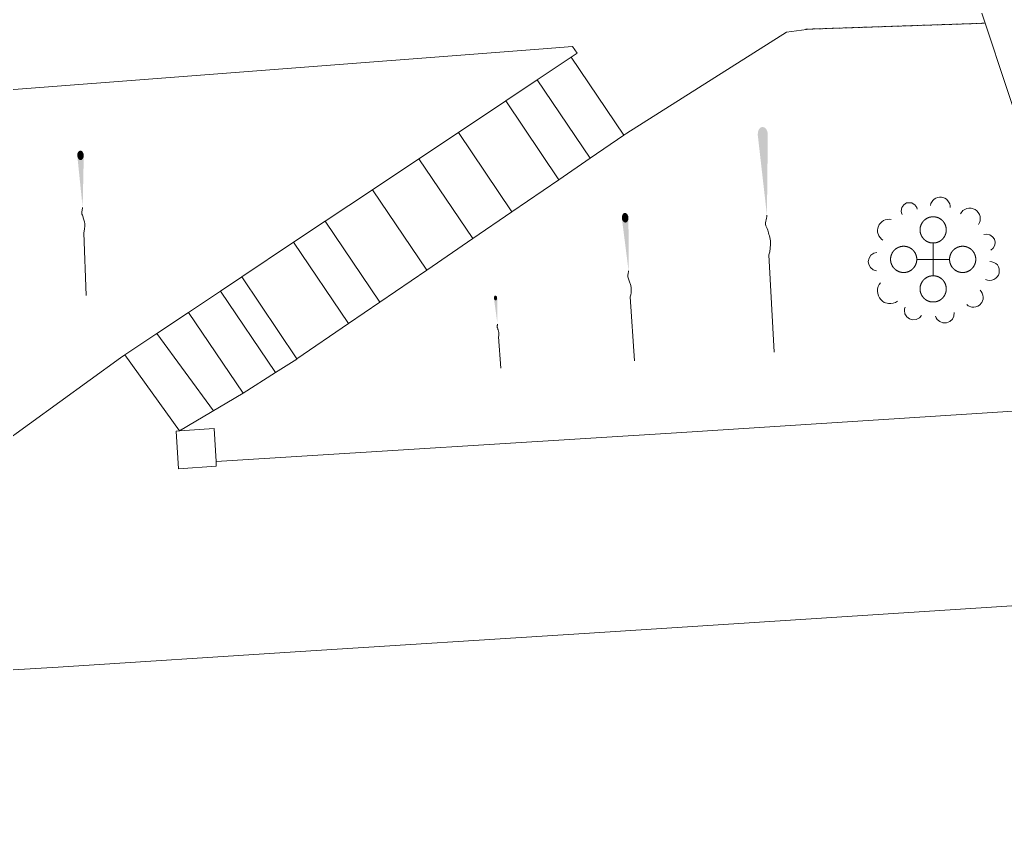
# Model space of a CAD drawing. Header units: millimetres. Extents: x 833924389 to 835767163, y 817400000 to 818811854.
# Drawn here: x 835488266 to 835510820, y 817675604 to 817694172 of the extents above; entities that cross this region are included whole.
import ezdxf

# ---------------------------------------------------------------- set-up
doc = ezdxf.new("R2010")
doc.units = ezdxf.units.MM
doc.header["$LTSCALE"] = 10
doc.header["$MEASUREMENT"] = 0
doc.linetypes.add('11SW4B$1$DGN Style 5', pattern=[1.174922, 0.503538, -0.671384])
doc.layers.add('01_Base_Plan', color=5, linetype='Continuous', lineweight=5)

# ---------------------------------------------------------------- blocks, each defined once
blk = doc.blocks.new('11SW4B$0$OVTMIS')
at = {"layer": '01_Base_Plan', "linetype": 'Continuous', "lineweight": 0}
for p, q in [((-0.016, -0.011), (-0.016, 0.364)), ((-0.391, -0.011), (-0.016, -0.011)), ((-0.016, -0.011), (0.359, -0.011)), ((-0.016, -0.386), (-0.016, -0.011))]:
    blk.add_line(p, q, dxfattribs=at)
at = {"layer": '01_Base_Plan', "linetype": 'Continuous', "lineweight": 0, "flags": 128}
for points in [[(-0.076, 1.219), (-0.069, 1.264), (-0.024, 1.339), (0.006, 1.369), (0.044, 1.391), (0.081, 1.406), (0.126, 1.414), (0.171, 1.414), (0.209, 1.406), (0.254, 1.391), (0.291, 1.369), (0.321, 1.331), (0.366, 1.256), (0.374, 1.211), (0.374, 1.174)], [(-0.729, 1.016), (-0.744, 1.054), (-0.751, 1.091), (-0.736, 1.174), (-0.691, 1.234), (-0.654, 1.256), (-0.624, 1.279), (-0.586, 1.286), (-0.541, 1.286), (-0.504, 1.279), (-0.474, 1.256), (-0.436, 1.234), (-0.391, 1.174), (-0.384, 1.136)], [(0.606, 1.031), (0.666, 1.106), (0.756, 1.151), (0.801, 1.159), (0.854, 1.159), (0.944, 1.129), (0.981, 1.099), (1.011, 1.061), (1.041, 1.016), (1.056, 0.971), (1.056, 0.874), (1.041, 0.829), (1.019, 0.784)], [(-1.171, 0.431), (-1.201, 0.454), (-1.261, 0.529), (-1.291, 0.611), (-1.291, 0.656), (-1.284, 0.701), (-1.254, 0.784), (-1.224, 0.821), (-1.194, 0.851), (-1.156, 0.881), (-1.111, 0.896), (-1.021, 0.911), (-0.976, 0.904)], [(-0.016, 0.964), (-0.021, 0.964), (-0.027, 0.964), (-0.032, 0.963), (-0.037, 0.963), (-0.042, 0.963), (-0.048, 0.962), (-0.053, 0.961), (-0.058, 0.961), (-0.063, 0.96), (-0.068, 0.959), (-0.073, 0.958), (-0.079, 0.957), (-0.084, 0.956), (-0.089, 0.955), (-0.094, 0.954), (-0.099, 0.952), (-0.104, 0.951), (-0.109, 0.949), (-0.114, 0.947), (-0.119, 0.946), (-0.124, 0.944), (-0.129, 0.942), (-0.133, 0.94), (-0.138, 0.938), (-0.143, 0.936), (-0.148, 0.933), (-0.152, 0.931), (-0.157, 0.929), (-0.162, 0.926), (-0.166, 0.924), (-0.171, 0.921), (-0.175, 0.918), (-0.18, 0.915), (-0.184, 0.912), (-0.188, 0.91), (-0.193, 0.906), (-0.197, 0.903), (-0.201, 0.9), (-0.205, 0.897), (-0.209, 0.894), (-0.213, 0.89), (-0.217, 0.887), (-0.221, 0.883), (-0.225, 0.88), (-0.228, 0.876), (-0.232, 0.872), (-0.236, 0.868), (-0.239, 0.865), (-0.243, 0.861), (-0.246, 0.857), (-0.249, 0.853), (-0.253, 0.848), (-0.256, 0.844), (-0.259, 0.84), (-0.262, 0.836), (-0.265, 0.832), (-0.268, 0.827), (-0.271, 0.823), (-0.273, 0.818), (-0.276, 0.814), (-0.279, 0.809), (-0.281, 0.805), (-0.283, 0.8), (-0.286, 0.795), (-0.288, 0.79), (-0.29, 0.786), (-0.292, 0.781), (-0.294, 0.776), (-0.296, 0.771), (-0.298, 0.766), (-0.3, 0.761), (-0.301, 0.756), (-0.303, 0.751), (-0.305, 0.746), (-0.306, 0.741), (-0.307, 0.736), (-0.308, 0.731), (-0.31, 0.726), (-0.311, 0.721), (-0.312, 0.716), (-0.313, 0.711), (-0.313, 0.706), (-0.314, 0.7), (-0.315, 0.695), (-0.315, 0.69), (-0.315, 0.685), (-0.316, 0.679), (-0.316, 0.674), (-0.316, 0.669), (-0.316, 0.664), (-0.316, 0.658), (-0.316, 0.653), (-0.316, 0.648), (-0.315, 0.643), (-0.315, 0.638), (-0.315, 0.632), (-0.314, 0.627), (-0.313, 0.622), (-0.313, 0.617), (-0.312, 0.612), (-0.311, 0.607), (-0.31, 0.601), (-0.308, 0.596), (-0.307, 0.591), (-0.306, 0.586), (-0.305, 0.581), (-0.303, 0.576), (-0.301, 0.571), (-0.3, 0.566), (-0.298, 0.561), (-0.296, 0.556), (-0.294, 0.551), (-0.292, 0.547), (-0.29, 0.542), (-0.288, 0.537), (-0.286, 0.532), (-0.283, 0.528), (-0.281, 0.523), (-0.279, 0.518), (-0.276, 0.514), (-0.273, 0.509), (-0.271, 0.505), (-0.268, 0.5), (-0.265, 0.496), (-0.262, 0.492), (-0.259, 0.487), (-0.256, 0.483), (-0.253, 0.479), (-0.249, 0.475), (-0.246, 0.471), (-0.243, 0.467), (-0.239, 0.463), (-0.236, 0.459), (-0.232, 0.455), (-0.228, 0.452), (-0.225, 0.448), (-0.221, 0.444), (-0.217, 0.441), (-0.213, 0.437), (-0.209, 0.434), (-0.205, 0.431), (-0.201, 0.427), (-0.197, 0.424), (-0.193, 0.421), (-0.188, 0.418), (-0.184, 0.415), (-0.18, 0.412), (-0.175, 0.409), (-0.171, 0.407), (-0.166, 0.404), (-0.162, 0.401), (-0.157, 0.399), (-0.152, 0.396), (-0.148, 0.394), (-0.143, 0.392), (-0.138, 0.39), (-0.133, 0.388), (-0.129, 0.386), (-0.124, 0.384), (-0.119, 0.382), (-0.114, 0.38), (-0.109, 0.378), (-0.104, 0.377), (-0.099, 0.375), (-0.094, 0.374), (-0.089, 0.373), (-0.084, 0.371), (-0.079, 0.37), (-0.073, 0.369), (-0.068, 0.368), (-0.063, 0.367), (-0.058, 0.367), (-0.053, 0.366), (-0.048, 0.365), (-0.042, 0.365), (-0.037, 0.364), (-0.032, 0.364), (-0.027, 0.364), (-0.021, 0.364), (-0.016, 0.364)], [(-0.016, 0.364), (-0.011, 0.364), (-0.006, 0.364), (-0.001, 0.364), (0.005, 0.364), (0.01, 0.365), (0.015, 0.365), (0.02, 0.366), (0.026, 0.367), (0.031, 0.367), (0.036, 0.368), (0.041, 0.369), (0.046, 0.37), (0.051, 0.371), (0.056, 0.373), (0.061, 0.374), (0.067, 0.375), (0.071, 0.377), (0.077, 0.378), (0.081, 0.38), (0.086, 0.382), (0.091, 0.384), (0.096, 0.386), (0.101, 0.388), (0.106, 0.39), (0.111, 0.392), (0.115, 0.394), (0.12, 0.396), (0.125, 0.399), (0.129, 0.401), (0.134, 0.404), (0.138, 0.407), (0.143, 0.409), (0.147, 0.412), (0.152, 0.415), (0.156, 0.418), (0.16, 0.421), (0.164, 0.424), (0.169, 0.427), (0.173, 0.431), (0.177, 0.434), (0.181, 0.437), (0.185, 0.441), (0.188, 0.444), (0.192, 0.448), (0.196, 0.452), (0.2, 0.455), (0.203, 0.459), (0.207, 0.463), (0.21, 0.467), (0.214, 0.471), (0.217, 0.475), (0.22, 0.479), (0.223, 0.483), (0.227, 0.487), (0.23, 0.492), (0.233, 0.496), (0.235, 0.5), (0.238, 0.505), (0.241, 0.509), (0.244, 0.514), (0.246, 0.518), (0.249, 0.523), (0.251, 0.528), (0.253, 0.532), (0.256, 0.537), (0.258, 0.542), (0.26, 0.547), (0.262, 0.551), (0.264, 0.556), (0.266, 0.561), (0.267, 0.566), (0.269, 0.571), (0.271, 0.576), (0.272, 0.581), (0.274, 0.586), (0.275, 0.591), (0.276, 0.596), (0.277, 0.601), (0.278, 0.607), (0.279, 0.612), (0.28, 0.617), (0.281, 0.622), (0.282, 0.627), (0.282, 0.632), (0.283, 0.638), (0.283, 0.643), (0.283, 0.648), (0.284, 0.653), (0.284, 0.658), (0.284, 0.664), (0.284, 0.669), (0.284, 0.674), (0.283, 0.679), (0.283, 0.685), (0.283, 0.69), (0.282, 0.695), (0.282, 0.7), (0.281, 0.706), (0.28, 0.711), (0.279, 0.716), (0.278, 0.721), (0.277, 0.726), (0.276, 0.731), (0.275, 0.736), (0.274, 0.741), (0.272, 0.746), (0.271, 0.751), (0.269, 0.756), (0.267, 0.761), (0.266, 0.766), (0.264, 0.771), (0.262, 0.776), (0.26, 0.781), (0.258, 0.786), (0.256, 0.79), (0.253, 0.795), (0.251, 0.8), (0.249, 0.805), (0.246, 0.809), (0.244, 0.814), (0.241, 0.818), (0.238, 0.823), (0.235, 0.827), (0.233, 0.832), (0.23, 0.836), (0.227, 0.84), (0.223, 0.844), (0.22, 0.848), (0.217, 0.853), (0.214, 0.857), (0.21, 0.861), (0.207, 0.865), (0.203, 0.868), (0.2, 0.872), (0.196, 0.876), (0.192, 0.88), (0.188, 0.883), (0.185, 0.887), (0.181, 0.89), (0.177, 0.894), (0.173, 0.897), (0.169, 0.9), (0.164, 0.903), (0.16, 0.906), (0.156, 0.91), (0.152, 0.912), (0.147, 0.915), (0.143, 0.918), (0.138, 0.921), (0.134, 0.924), (0.129, 0.926), (0.125, 0.929), (0.12, 0.931), (0.115, 0.933), (0.111, 0.936), (0.106, 0.938), (0.101, 0.94), (0.096, 0.942), (0.091, 0.944), (0.086, 0.946), (0.081, 0.947), (0.077, 0.949), (0.071, 0.951), (0.067, 0.952), (0.061, 0.954), (0.056, 0.955), (0.051, 0.956), (0.046, 0.957), (0.041, 0.958), (0.036, 0.959), (0.031, 0.96), (0.026, 0.961), (0.02, 0.961), (0.015, 0.962), (0.01, 0.963), (0.005, 0.963), (-0.001, 0.963), (-0.006, 0.964), (-0.011, 0.964), (-0.016, 0.964)], [(1.146, 0.559), (1.214, 0.566), (1.281, 0.551), (1.341, 0.506), (1.386, 0.454), (1.401, 0.379), (1.394, 0.311), (1.356, 0.244), (1.304, 0.199)], [(-0.391, -0.011), (-0.391, -0.006), (-0.391, -0.001), (-0.392, 0.004), (-0.392, 0.01), (-0.392, 0.015), (-0.393, 0.02), (-0.393, 0.025), (-0.394, 0.031), (-0.395, 0.036), (-0.396, 0.041), (-0.397, 0.046), (-0.398, 0.051), (-0.399, 0.056), (-0.4, 0.061), (-0.401, 0.066), (-0.403, 0.071), (-0.404, 0.076), (-0.406, 0.081), (-0.408, 0.086), (-0.409, 0.091), (-0.411, 0.096), (-0.413, 0.101), (-0.415, 0.106), (-0.417, 0.111), (-0.419, 0.115), (-0.422, 0.12), (-0.424, 0.125), (-0.426, 0.13), (-0.429, 0.134), (-0.431, 0.139), (-0.434, 0.143), (-0.437, 0.148), (-0.44, 0.152), (-0.442, 0.157), (-0.445, 0.161), (-0.448, 0.165), (-0.452, 0.169), (-0.455, 0.173), (-0.458, 0.178), (-0.461, 0.182), (-0.465, 0.186), (-0.468, 0.19), (-0.472, 0.193), (-0.475, 0.197), (-0.479, 0.201), (-0.483, 0.205), (-0.487, 0.208), (-0.49, 0.212), (-0.494, 0.215), (-0.498, 0.219), (-0.502, 0.222), (-0.506, 0.225), (-0.511, 0.228), (-0.515, 0.231), (-0.519, 0.235), (-0.523, 0.237), (-0.528, 0.24), (-0.532, 0.243), (-0.537, 0.246), (-0.541, 0.249), (-0.546, 0.251), (-0.55, 0.254), (-0.555, 0.256), (-0.56, 0.258), (-0.564, 0.261), (-0.569, 0.263), (-0.574, 0.265), (-0.579, 0.267), (-0.584, 0.269), (-0.589, 0.271), (-0.594, 0.272), (-0.598, 0.274), (-0.604, 0.276), (-0.608, 0.277), (-0.614, 0.279), (-0.619, 0.28), (-0.624, 0.281), (-0.629, 0.282), (-0.634, 0.283), (-0.639, 0.284), (-0.644, 0.285), (-0.649, 0.286), (-0.655, 0.286), (-0.66, 0.287), (-0.665, 0.288), (-0.67, 0.288), (-0.676, 0.288), (-0.681, 0.289), (-0.686, 0.289), (-0.691, 0.289), (-0.696, 0.289), (-0.702, 0.289), (-0.707, 0.288), (-0.712, 0.288), (-0.717, 0.288), (-0.723, 0.287), (-0.728, 0.286), (-0.733, 0.286), (-0.738, 0.285), (-0.743, 0.284), (-0.748, 0.283), (-0.754, 0.282), (-0.759, 0.281), (-0.764, 0.28), (-0.769, 0.279), (-0.774, 0.277), (-0.779, 0.276), (-0.784, 0.274), (-0.789, 0.272), (-0.794, 0.271), (-0.799, 0.269), (-0.804, 0.267), (-0.808, 0.265), (-0.813, 0.263), (-0.818, 0.261), (-0.823, 0.258), (-0.827, 0.256), (-0.832, 0.254), (-0.837, 0.251), (-0.841, 0.249), (-0.846, 0.246), (-0.85, 0.243), (-0.855, 0.24), (-0.859, 0.237), (-0.863, 0.235), (-0.868, 0.231), (-0.872, 0.228), (-0.876, 0.225), (-0.88, 0.222), (-0.884, 0.219), (-0.888, 0.215), (-0.892, 0.212), (-0.896, 0.208), (-0.9, 0.205), (-0.903, 0.201), (-0.907, 0.197), (-0.911, 0.193), (-0.914, 0.19), (-0.918, 0.186), (-0.921, 0.182), (-0.924, 0.178), (-0.928, 0.173), (-0.931, 0.169), (-0.934, 0.165), (-0.937, 0.161), (-0.94, 0.157), (-0.943, 0.152), (-0.946, 0.148), (-0.948, 0.143), (-0.951, 0.139), (-0.954, 0.134), (-0.956, 0.13), (-0.958, 0.125), (-0.961, 0.12), (-0.963, 0.115), (-0.965, 0.111), (-0.967, 0.106), (-0.969, 0.101), (-0.971, 0.096), (-0.973, 0.091), (-0.975, 0.086), (-0.976, 0.081), (-0.978, 0.076), (-0.98, 0.071), (-0.981, 0.066), (-0.982, 0.061), (-0.983, 0.056), (-0.985, 0.051), (-0.986, 0.046), (-0.987, 0.041), (-0.988, 0.036), (-0.988, 0.031), (-0.989, 0.025), (-0.99, 0.02), (-0.99, 0.015), (-0.99, 0.01), (-0.991, 0.004), (-0.991, -0.001), (-0.991, -0.006), (-0.991, -0.011), (-0.991, -0.017), (-0.991, -0.022), (-0.991, -0.027), (-0.99, -0.032), (-0.99, -0.037), (-0.99, -0.043), (-0.989, -0.048), (-0.988, -0.053), (-0.988, -0.058), (-0.987, -0.063), (-0.986, -0.068), (-0.985, -0.074), (-0.983, -0.079), (-0.982, -0.084), (-0.981, -0.089), (-0.98, -0.094), (-0.978, -0.099), (-0.976, -0.104), (-0.975, -0.109), (-0.973, -0.114), (-0.971, -0.119), (-0.969, -0.124), (-0.967, -0.128), (-0.965, -0.133), (-0.963, -0.138), (-0.961, -0.143), (-0.958, -0.147), (-0.956, -0.152), (-0.954, -0.157), (-0.951, -0.161), (-0.948, -0.166), (-0.946, -0.17), (-0.943, -0.175), (-0.94, -0.179), (-0.937, -0.183), (-0.934, -0.188), (-0.931, -0.192), (-0.928, -0.196), (-0.924, -0.2), (-0.921, -0.204), (-0.918, -0.208), (-0.914, -0.212), (-0.911, -0.216), (-0.907, -0.22), (-0.903, -0.223), (-0.9, -0.227), (-0.896, -0.231), (-0.892, -0.234), (-0.888, -0.238), (-0.884, -0.241), (-0.88, -0.244), (-0.876, -0.248), (-0.872, -0.251), (-0.868, -0.254), (-0.863, -0.257), (-0.859, -0.26), (-0.855, -0.263), (-0.85, -0.266), (-0.846, -0.268), (-0.841, -0.271), (-0.837, -0.274), (-0.832, -0.276), (-0.827, -0.279), (-0.823, -0.281), (-0.818, -0.283), (-0.813, -0.285), (-0.808, -0.287), (-0.804, -0.289), (-0.799, -0.291), (-0.794, -0.293), (-0.789, -0.295), (-0.784, -0.297), (-0.779, -0.298), (-0.774, -0.3), (-0.769, -0.301), (-0.764, -0.302), (-0.759, -0.304), (-0.754, -0.305), (-0.748, -0.306), (-0.743, -0.307), (-0.738, -0.308), (-0.733, -0.308), (-0.728, -0.309), (-0.723, -0.31), (-0.717, -0.31), (-0.712, -0.311), (-0.707, -0.311), (-0.702, -0.311), (-0.696, -0.311), (-0.691, -0.311), (-0.686, -0.311), (-0.681, -0.311), (-0.676, -0.311), (-0.67, -0.311), (-0.665, -0.31), (-0.66, -0.31), (-0.655, -0.309), (-0.649, -0.308), (-0.644, -0.308), (-0.639, -0.307), (-0.634, -0.306), (-0.629, -0.305), (-0.624, -0.304), (-0.619, -0.302), (-0.614, -0.301), (-0.608, -0.3), (-0.604, -0.298), (-0.598, -0.297), (-0.594, -0.295), (-0.589, -0.293), (-0.584, -0.291), (-0.579, -0.289), (-0.574, -0.287), (-0.569, -0.285), (-0.564, -0.283), (-0.56, -0.281), (-0.555, -0.279), (-0.55, -0.276), (-0.546, -0.274), (-0.541, -0.271), (-0.537, -0.268), (-0.532, -0.266), (-0.528, -0.263), (-0.523, -0.26), (-0.519, -0.257), (-0.515, -0.254), (-0.511, -0.251), (-0.506, -0.248), (-0.502, -0.244), (-0.498, -0.241), (-0.494, -0.238), (-0.49, -0.234), (-0.487, -0.231), (-0.483, -0.227), (-0.479, -0.223), (-0.475, -0.22), (-0.472, -0.216), (-0.468, -0.212), (-0.465, -0.208), (-0.461, -0.204), (-0.458, -0.2), (-0.455, -0.196), (-0.452, -0.192), (-0.448, -0.188), (-0.445, -0.183), (-0.442, -0.179), (-0.44, -0.175), (-0.437, -0.17), (-0.434, -0.166), (-0.431, -0.161), (-0.429, -0.157), (-0.426, -0.152), (-0.424, -0.147), (-0.422, -0.143), (-0.419, -0.138), (-0.417, -0.133), (-0.415, -0.128), (-0.413, -0.124), (-0.411, -0.119), (-0.409, -0.114), (-0.408, -0.109), (-0.406, -0.104), (-0.404, -0.099), (-0.403, -0.094), (-0.401, -0.089), (-0.4, -0.084), (-0.399, -0.079), (-0.398, -0.074), (-0.397, -0.068), (-0.396, -0.063), (-0.395, -0.058), (-0.394, -0.053), (-0.393, -0.048), (-0.393, -0.043), (-0.392, -0.037), (-0.392, -0.032), (-0.392, -0.027), (-0.391, -0.022), (-0.391, -0.017), (-0.391, -0.011)], [(0.959, -0.011), (0.959, -0.006), (0.959, -0.001), (0.958, 0.004), (0.958, 0.01), (0.958, 0.015), (0.957, 0.02), (0.957, 0.025), (0.956, 0.031), (0.955, 0.036), (0.954, 0.041), (0.953, 0.046), (0.952, 0.051), (0.951, 0.056), (0.95, 0.061), (0.949, 0.066), (0.947, 0.071), (0.946, 0.076), (0.944, 0.081), (0.942, 0.086), (0.941, 0.091), (0.939, 0.096), (0.937, 0.101), (0.935, 0.106), (0.933, 0.111), (0.931, 0.115), (0.928, 0.12), (0.926, 0.125), (0.924, 0.13), (0.921, 0.134), (0.919, 0.139), (0.916, 0.143), (0.913, 0.148), (0.91, 0.152), (0.908, 0.157), (0.905, 0.161), (0.902, 0.165), (0.898, 0.169), (0.895, 0.173), (0.892, 0.178), (0.889, 0.182), (0.885, 0.186), (0.882, 0.19), (0.878, 0.193), (0.875, 0.197), (0.871, 0.201), (0.867, 0.205), (0.863, 0.208), (0.86, 0.212), (0.856, 0.215), (0.852, 0.219), (0.848, 0.222), (0.844, 0.225), (0.839, 0.228), (0.835, 0.231), (0.831, 0.235), (0.827, 0.237), (0.822, 0.24), (0.818, 0.243), (0.813, 0.246), (0.809, 0.249), (0.804, 0.251), (0.8, 0.254), (0.795, 0.256), (0.79, 0.258), (0.786, 0.261), (0.781, 0.263), (0.776, 0.265), (0.771, 0.267), (0.766, 0.269), (0.761, 0.271), (0.756, 0.272), (0.752, 0.274), (0.746, 0.276), (0.742, 0.277), (0.736, 0.279), (0.731, 0.28), (0.726, 0.281), (0.721, 0.282), (0.716, 0.283), (0.711, 0.284), (0.706, 0.285), (0.701, 0.286), (0.695, 0.286), (0.69, 0.287), (0.685, 0.288), (0.68, 0.288), (0.674, 0.288), (0.669, 0.289), (0.664, 0.289), (0.659, 0.289), (0.654, 0.289), (0.648, 0.289), (0.643, 0.288), (0.638, 0.288), (0.633, 0.288), (0.627, 0.287), (0.622, 0.286), (0.617, 0.286), (0.612, 0.285), (0.607, 0.284), (0.602, 0.283), (0.596, 0.282), (0.591, 0.281), (0.586, 0.28), (0.581, 0.279), (0.576, 0.277), (0.571, 0.276), (0.566, 0.274), (0.561, 0.272), (0.556, 0.271), (0.551, 0.269), (0.546, 0.267), (0.542, 0.265), (0.537, 0.263), (0.532, 0.261), (0.527, 0.258), (0.523, 0.256), (0.518, 0.254), (0.513, 0.251), (0.509, 0.249), (0.504, 0.246), (0.5, 0.243), (0.495, 0.24), (0.491, 0.237), (0.487, 0.235), (0.482, 0.231), (0.478, 0.228), (0.474, 0.225), (0.47, 0.222), (0.466, 0.219), (0.462, 0.215), (0.458, 0.212), (0.454, 0.208), (0.45, 0.205), (0.447, 0.201), (0.443, 0.197), (0.439, 0.193), (0.436, 0.19), (0.432, 0.186), (0.429, 0.182), (0.426, 0.178), (0.422, 0.173), (0.419, 0.169), (0.416, 0.165), (0.413, 0.161), (0.41, 0.157), (0.407, 0.152), (0.404, 0.148), (0.402, 0.143), (0.399, 0.139), (0.396, 0.134), (0.394, 0.13), (0.392, 0.125), (0.389, 0.12), (0.387, 0.115), (0.385, 0.111), (0.383, 0.106), (0.381, 0.101), (0.379, 0.096), (0.377, 0.091), (0.375, 0.086), (0.374, 0.081), (0.372, 0.076), (0.37, 0.071), (0.369, 0.066), (0.368, 0.061), (0.367, 0.056), (0.365, 0.051), (0.364, 0.046), (0.363, 0.041), (0.362, 0.036), (0.362, 0.031), (0.361, 0.025), (0.36, 0.02), (0.36, 0.015), (0.36, 0.01), (0.359, 0.004), (0.359, -0.001), (0.359, -0.006), (0.359, -0.011)], [(-1.314, -0.274), (-1.389, -0.251), (-1.449, -0.199), (-1.486, -0.131), (-1.501, -0.056), (-1.479, 0.019), (-1.441, 0.086), (-1.374, 0.131), (-1.306, 0.146)], [(0.359, -0.011), (0.359, -0.017), (0.359, -0.022), (0.359, -0.027), (0.36, -0.032), (0.36, -0.037), (0.36, -0.043), (0.361, -0.048), (0.362, -0.053), (0.362, -0.058), (0.363, -0.063), (0.364, -0.068), (0.365, -0.074), (0.367, -0.079), (0.368, -0.084), (0.369, -0.089), (0.37, -0.094), (0.372, -0.099), (0.374, -0.104), (0.375, -0.109), (0.377, -0.114), (0.379, -0.119), (0.381, -0.124), (0.383, -0.128), (0.385, -0.133), (0.387, -0.138), (0.389, -0.143), (0.392, -0.147), (0.394, -0.152), (0.396, -0.157), (0.399, -0.161), (0.402, -0.166), (0.404, -0.17), (0.407, -0.175), (0.41, -0.179), (0.413, -0.183), (0.416, -0.188), (0.419, -0.192), (0.422, -0.196), (0.426, -0.2), (0.429, -0.204), (0.432, -0.208), (0.436, -0.212), (0.439, -0.216), (0.443, -0.22), (0.447, -0.223), (0.45, -0.227), (0.454, -0.231), (0.458, -0.234), (0.462, -0.238), (0.466, -0.241), (0.47, -0.244), (0.474, -0.248), (0.478, -0.251), (0.482, -0.254), (0.487, -0.257), (0.491, -0.26), (0.495, -0.263), (0.5, -0.266), (0.504, -0.268), (0.509, -0.271), (0.513, -0.274), (0.518, -0.276), (0.523, -0.279), (0.527, -0.281), (0.532, -0.283), (0.537, -0.285), (0.542, -0.287), (0.546, -0.289), (0.551, -0.291), (0.556, -0.293), (0.561, -0.295), (0.566, -0.297), (0.571, -0.298), (0.576, -0.3), (0.581, -0.301), (0.586, -0.302), (0.591, -0.304), (0.596, -0.305), (0.602, -0.306), (0.607, -0.307), (0.612, -0.308), (0.617, -0.308), (0.622, -0.309), (0.627, -0.31), (0.633, -0.31), (0.638, -0.311), (0.643, -0.311), (0.648, -0.311), (0.654, -0.311), (0.659, -0.311), (0.664, -0.311), (0.669, -0.311), (0.674, -0.311), (0.68, -0.311), (0.685, -0.31), (0.69, -0.31), (0.695, -0.309), (0.701, -0.308), (0.706, -0.308), (0.711, -0.307), (0.716, -0.306), (0.721, -0.305), (0.726, -0.304), (0.731, -0.302), (0.736, -0.301), (0.742, -0.3), (0.746, -0.298), (0.752, -0.297), (0.756, -0.295), (0.761, -0.293), (0.766, -0.291), (0.771, -0.289), (0.776, -0.287), (0.781, -0.285), (0.786, -0.283), (0.79, -0.281), (0.795, -0.279), (0.8, -0.276), (0.804, -0.274), (0.809, -0.271), (0.813, -0.268), (0.818, -0.266), (0.822, -0.263), (0.827, -0.26), (0.831, -0.257), (0.835, -0.254), (0.839, -0.251), (0.844, -0.248), (0.848, -0.244), (0.852, -0.241), (0.856, -0.238), (0.86, -0.234), (0.863, -0.231), (0.867, -0.227), (0.871, -0.223), (0.875, -0.22), (0.878, -0.216), (0.882, -0.212), (0.885, -0.208), (0.889, -0.204), (0.892, -0.2), (0.895, -0.196), (0.898, -0.192), (0.902, -0.188), (0.905, -0.183), (0.908, -0.179), (0.91, -0.175), (0.913, -0.17), (0.916, -0.166), (0.919, -0.161), (0.921, -0.157), (0.924, -0.152), (0.926, -0.147), (0.928, -0.143), (0.931, -0.138), (0.933, -0.133), (0.935, -0.128), (0.937, -0.124), (0.939, -0.119), (0.941, -0.114), (0.942, -0.109), (0.944, -0.104), (0.946, -0.099), (0.947, -0.094), (0.949, -0.089), (0.95, -0.084), (0.951, -0.079), (0.952, -0.074), (0.953, -0.068), (0.954, -0.063), (0.955, -0.058), (0.956, -0.053), (0.957, -0.048), (0.957, -0.043), (0.958, -0.037), (0.958, -0.032), (0.958, -0.027), (0.959, -0.022), (0.959, -0.017), (0.959, -0.011)], [(1.281, -0.056), (1.326, -0.064), (1.371, -0.079), (1.416, -0.109), (1.454, -0.139), (1.476, -0.184), (1.491, -0.229), (1.491, -0.326), (1.476, -0.371), (1.446, -0.409), (1.416, -0.439), (1.371, -0.469), (1.326, -0.484), (1.281, -0.491), (1.229, -0.484), (1.184, -0.469)], [(-0.016, -0.386), (-0.021, -0.386), (-0.027, -0.386), (-0.032, -0.387), (-0.037, -0.387), (-0.042, -0.387), (-0.048, -0.388), (-0.053, -0.389), (-0.058, -0.389), (-0.063, -0.39), (-0.068, -0.391), (-0.073, -0.392), (-0.079, -0.393), (-0.084, -0.394), (-0.089, -0.395), (-0.094, -0.396), (-0.099, -0.398), (-0.104, -0.399), (-0.109, -0.401), (-0.114, -0.403), (-0.119, -0.404), (-0.124, -0.406), (-0.129, -0.408), (-0.133, -0.41), (-0.138, -0.412), (-0.143, -0.414), (-0.148, -0.417), (-0.152, -0.419), (-0.157, -0.421), (-0.162, -0.424), (-0.166, -0.426), (-0.171, -0.429), (-0.175, -0.432), (-0.18, -0.435), (-0.184, -0.438), (-0.188, -0.44), (-0.193, -0.444), (-0.197, -0.447), (-0.201, -0.45), (-0.205, -0.453), (-0.209, -0.456), (-0.213, -0.46), (-0.217, -0.463), (-0.221, -0.467), (-0.225, -0.47), (-0.228, -0.474), (-0.232, -0.478), (-0.236, -0.482), (-0.239, -0.485), (-0.243, -0.489), (-0.246, -0.493), (-0.249, -0.497), (-0.253, -0.502), (-0.256, -0.506), (-0.259, -0.51), (-0.262, -0.514), (-0.265, -0.518), (-0.268, -0.523), (-0.271, -0.527), (-0.273, -0.532), (-0.276, -0.536), (-0.279, -0.541), (-0.281, -0.545), (-0.283, -0.55), (-0.286, -0.555), (-0.288, -0.56), (-0.29, -0.564), (-0.292, -0.569), (-0.294, -0.574), (-0.296, -0.579), (-0.298, -0.584), (-0.3, -0.589), (-0.301, -0.594), (-0.303, -0.599), (-0.305, -0.604), (-0.306, -0.609), (-0.307, -0.614), (-0.308, -0.619), (-0.31, -0.624), (-0.311, -0.629), (-0.312, -0.634), (-0.313, -0.639), (-0.313, -0.644), (-0.314, -0.65), (-0.315, -0.655), (-0.315, -0.66), (-0.315, -0.665), (-0.316, -0.671), (-0.316, -0.676), (-0.316, -0.681), (-0.316, -0.686), (-0.316, -0.692), (-0.316, -0.697), (-0.316, -0.702), (-0.315, -0.707), (-0.315, -0.712), (-0.315, -0.718), (-0.314, -0.723), (-0.313, -0.728), (-0.313, -0.733), (-0.312, -0.738), (-0.311, -0.743), (-0.31, -0.749), (-0.308, -0.754), (-0.307, -0.759), (-0.306, -0.764), (-0.305, -0.769), (-0.303, -0.774), (-0.301, -0.779), (-0.3, -0.784), (-0.298, -0.789), (-0.296, -0.794), (-0.294, -0.799), (-0.292, -0.803), (-0.29, -0.808), (-0.288, -0.813), (-0.286, -0.818), (-0.283, -0.822), (-0.281, -0.827), (-0.279, -0.832), (-0.276, -0.836), (-0.273, -0.841), (-0.271, -0.845), (-0.268, -0.85), (-0.265, -0.854), (-0.262, -0.858), (-0.259, -0.863), (-0.256, -0.867), (-0.253, -0.871), (-0.249, -0.875), (-0.246, -0.879), (-0.243, -0.883), (-0.239, -0.887), (-0.236, -0.891), (-0.232, -0.895), (-0.228, -0.898), (-0.225, -0.902), (-0.221, -0.906), (-0.217, -0.909), (-0.213, -0.913), (-0.209, -0.916), (-0.205, -0.919), (-0.201, -0.923), (-0.197, -0.926), (-0.193, -0.929), (-0.188, -0.932), (-0.184, -0.935), (-0.18, -0.938), (-0.175, -0.941), (-0.171, -0.943), (-0.166, -0.946), (-0.162, -0.949), (-0.157, -0.951), (-0.152, -0.954), (-0.148, -0.956), (-0.143, -0.958), (-0.138, -0.96), (-0.133, -0.962), (-0.129, -0.964), (-0.124, -0.966), (-0.119, -0.968), (-0.114, -0.97), (-0.109, -0.972), (-0.104, -0.973), (-0.099, -0.975), (-0.094, -0.976), (-0.089, -0.977), (-0.084, -0.979), (-0.079, -0.98), (-0.073, -0.981), (-0.068, -0.982), (-0.063, -0.983), (-0.058, -0.983), (-0.053, -0.984), (-0.048, -0.985), (-0.042, -0.985), (-0.037, -0.986), (-0.032, -0.986), (-0.027, -0.986), (-0.021, -0.986), (-0.016, -0.986), (-0.011, -0.986), (-0.006, -0.986), (-0.001, -0.986), (0.005, -0.986), (0.01, -0.985), (0.015, -0.985), (0.02, -0.984), (0.026, -0.983), (0.031, -0.983), (0.036, -0.982), (0.041, -0.981), (0.046, -0.98), (0.051, -0.979), (0.056, -0.977), (0.061, -0.976), (0.067, -0.975), (0.071, -0.973), (0.077, -0.972), (0.081, -0.97), (0.086, -0.968), (0.091, -0.966), (0.096, -0.964), (0.101, -0.962), (0.106, -0.96), (0.111, -0.958), (0.115, -0.956), (0.12, -0.954), (0.125, -0.951), (0.129, -0.949), (0.134, -0.946), (0.138, -0.943), (0.143, -0.941), (0.147, -0.938), (0.152, -0.935), (0.156, -0.932), (0.16, -0.929), (0.164, -0.926), (0.169, -0.923), (0.173, -0.919), (0.177, -0.916), (0.181, -0.913), (0.185, -0.909), (0.188, -0.906), (0.192, -0.902), (0.196, -0.898), (0.2, -0.895), (0.203, -0.891), (0.207, -0.887), (0.21, -0.883), (0.214, -0.879), (0.217, -0.875), (0.22, -0.871), (0.223, -0.867), (0.227, -0.863), (0.23, -0.858), (0.233, -0.854), (0.235, -0.85), (0.238, -0.845), (0.241, -0.841), (0.244, -0.836), (0.246, -0.832), (0.249, -0.827), (0.251, -0.822), (0.253, -0.818), (0.256, -0.813), (0.258, -0.808), (0.26, -0.803), (0.262, -0.799), (0.264, -0.794), (0.266, -0.789), (0.267, -0.784), (0.269, -0.779), (0.271, -0.774), (0.272, -0.769), (0.274, -0.764), (0.275, -0.759), (0.276, -0.754), (0.277, -0.749), (0.278, -0.743), (0.279, -0.738), (0.28, -0.733), (0.281, -0.728), (0.282, -0.723), (0.282, -0.718), (0.283, -0.712), (0.283, -0.707), (0.283, -0.702), (0.284, -0.697), (0.284, -0.692), (0.284, -0.686), (0.284, -0.681), (0.284, -0.676), (0.283, -0.671), (0.283, -0.665), (0.283, -0.66), (0.282, -0.655), (0.282, -0.65), (0.281, -0.644), (0.28, -0.639), (0.279, -0.634), (0.278, -0.629), (0.277, -0.624), (0.276, -0.619), (0.275, -0.614), (0.274, -0.609), (0.272, -0.604), (0.271, -0.599), (0.269, -0.594), (0.267, -0.589), (0.266, -0.584), (0.264, -0.579), (0.262, -0.574), (0.26, -0.569), (0.258, -0.564), (0.256, -0.56), (0.253, -0.555), (0.251, -0.55), (0.249, -0.545), (0.246, -0.541), (0.244, -0.536), (0.241, -0.532), (0.238, -0.527), (0.235, -0.523), (0.233, -0.518), (0.23, -0.514), (0.227, -0.51), (0.223, -0.506), (0.22, -0.502), (0.217, -0.497), (0.214, -0.493), (0.21, -0.489), (0.207, -0.485), (0.203, -0.482), (0.2, -0.478), (0.196, -0.474), (0.192, -0.47), (0.188, -0.467), (0.185, -0.463), (0.181, -0.46), (0.177, -0.456), (0.173, -0.453), (0.169, -0.45), (0.164, -0.447), (0.16, -0.444), (0.156, -0.44), (0.152, -0.438), (0.147, -0.435), (0.143, -0.432), (0.138, -0.429), (0.134, -0.426), (0.129, -0.424), (0.125, -0.421), (0.12, -0.419), (0.115, -0.417), (0.111, -0.414), (0.106, -0.412), (0.101, -0.41), (0.096, -0.408), (0.091, -0.406), (0.086, -0.404), (0.081, -0.403), (0.077, -0.401), (0.071, -0.399), (0.067, -0.398), (0.061, -0.396), (0.056, -0.395), (0.051, -0.394), (0.046, -0.393), (0.041, -0.392), (0.036, -0.391), (0.031, -0.39), (0.026, -0.389), (0.02, -0.389), (0.015, -0.388), (0.01, -0.387), (0.005, -0.387), (-0.001, -0.387), (-0.006, -0.386), (-0.011, -0.386), (-0.016, -0.386)], [(-0.834, -0.971), (-0.879, -1.001), (-0.931, -1.016), (-0.984, -1.024), (-1.036, -1.024), (-1.134, -0.994), (-1.179, -0.964), (-1.216, -0.926), (-1.246, -0.889), (-1.269, -0.844), (-1.284, -0.791), (-1.291, -0.739), (-1.291, -0.686), (-1.276, -0.634), (-1.254, -0.589), (-1.224, -0.544)], [(1.056, -0.716), (1.086, -0.746), (1.109, -0.784), (1.124, -0.829), (1.131, -0.874), (1.131, -0.919), (1.101, -1.001), (1.041, -1.061), (1.004, -1.084), (0.959, -1.099), (0.914, -1.106), (0.869, -1.106), (0.786, -1.076), (0.756, -1.046)], [(-0.286, -1.294), (-0.331, -1.346), (-0.406, -1.384), (-0.481, -1.391), (-0.556, -1.369), (-0.616, -1.324), (-0.661, -1.256), (-0.669, -1.181), (-0.669, -1.144), (-0.654, -1.106)], [(0.464, -1.226), (0.456, -1.309), (0.426, -1.376), (0.366, -1.436), (0.291, -1.466), (0.209, -1.466), (0.134, -1.436), (0.074, -1.384), (0.051, -1.346), (0.036, -1.309)]]:
    blk.add_lwpolyline(points, dxfattribs=at)

msp = doc.modelspace()

# ---------------------------------------------------------------- hatches: boundary and pattern name
at = {"layer": '01_Base_Plan', "linetype": 'Continuous'}
h = msp.add_hatch(color=256, dxfattribs=at)
edge = h.paths.add_edge_path()
edge.add_ellipse((835505271, 817691550), major_axis=(9, -169), ratio=0.683333, start_angle=0, end_angle=360)
h = msp.add_hatch(color=256, dxfattribs=at)
edge = h.paths.add_edge_path()
edge.add_ellipse((835489657, 817691069), major_axis=(5, -109), ratio=0.683333, start_angle=0, end_angle=360)
h = msp.add_hatch(color=256, dxfattribs=at)
edge = h.paths.add_edge_path()
edge.add_ellipse((835502121, 817689641), major_axis=(7, -111), ratio=0.683333, start_angle=0, end_angle=360)
h = msp.add_hatch(color=256, dxfattribs=at)
edge = h.paths.add_edge_path()
edge.add_ellipse((835499154, 817687806), major_axis=(4.2, -54.7), ratio=0.683333, start_angle=0, end_angle=360)

# ---------------------------------------------------------------- linework, layer by layer
at = {"layer": '01_Base_Plan', "linetype": '11SW4B$1$DGN Style 5'}
msp.add_line((835510358, 817694092), (835506248, 817693954), dxfattribs=at)
at = {"layer": '01_Base_Plan', "linetype": 'Continuous'}
for p, q in [((835501024, 817693407), (835500918, 817693563)), ((835500107, 817692796), (835500884, 817693314)), ((835500884, 817693314), (835501024, 817693407)), ((835502090, 817691528), (835500884, 817693314)), ((835499387, 817692316), (835500107, 817692796)), ((835500107, 817692796), (835501319, 817691001)), ((835498306, 817691595), (835499387, 817692316)), ((835499387, 817692316), (835500604, 817690512)), ((835497400, 817690991), (835498306, 817691595)), ((835498306, 817691595), (835499531, 817689778)), ((835502090, 817691528), (835501319, 817691001)), ((835496339, 817690283), (835497400, 817690991)), ((835498633, 817689164), (835497400, 817690991)), ((835501319, 817691001), (835500604, 817690512)), ((835500604, 817690512), (835499531, 817689778)), ((835495256, 817689561), (835496339, 817690283)), ((835496339, 817690283), (835497582, 817688445)), ((835499531, 817689778), (835498633, 817689164)), ((835494534, 817689080), (835495256, 817689561)), ((835495256, 817689561), (835496506, 817687709)), ((835489730, 817689295), (835489790, 817687861)), ((835498633, 817689164), (835497582, 817688445)), ((835493345, 817688287), (835494534, 817689080)), ((835495790, 817687219), (835494534, 817689080)), ((835505413, 817688795), (835505529, 817686569)), ((835497582, 817688445), (835496506, 817687709)), ((835492859, 817687963), (835493345, 817688287)), ((835494611, 817686413), (835493345, 817688287)), ((835492131, 817687477), (835492859, 817687963)), ((835492859, 817687963), (835494116, 817686099)), ((835502238, 817687829), (835502334, 817686364)), ((835496506, 817687709), (835495790, 817687219)), ((835491403, 817686992), (835492131, 817687477)), ((835492131, 817687477), (835493377, 817685631)), ((835495790, 817687219), (835494611, 817686413)), ((835490671, 817686504), (835491403, 817686992)), ((835491403, 817686992), (835492699, 817685226)), ((835499222, 817686916), (835499276, 817686197)), ((835490671, 817686504), (835491924, 817684764)), ((835494116, 817686099), (835493377, 817685631)), ((835493377, 817685631), (835491924, 817684764))]:
    msp.add_line(p, q, dxfattribs=at)
at = {"layer": '01_Base_Plan', "linetype": 'Continuous', "flags": 128}
for points in [[(835554744, 817554486), (835547283, 817580439), (835546907, 817581593), (835542362, 817595545), (835539089, 817605659), (835532230, 817626769), (835525926, 817646149), (835519472, 817666121), (835518148, 817670201), (835516952, 817673885), (835514642, 817681004), (835513175, 817685524), (835512871, 817686461), (835512280, 817688295), (835510358, 817694092), (835509553, 817696521), (835507797, 817699761), (835502952, 817714647), (835497791, 817731539)], [(835506270, 817693946), (835505816, 817693884), (835502163, 817691578), (835502090, 817691528)], [(835500918, 817693563), (835500244, 817693507), (835486533, 817692452), (835476206, 817691791)], [(835489706, 817689876), (835489702, 817689854), (835489698, 817689832), (835489694, 817689810), (835489690, 817689788), (835489685, 817689766), (835489685, 817689744), (835489690, 817689722), (835489699, 817689701), (835489708, 817689679), (835489715, 817689658), (835489721, 817689636), (835489727, 817689615), (835489733, 817689593), (835489739, 817689572), (835489745, 817689550), (835489754, 817689500), (835489755, 817689445), (835489750, 817689390), (835489741, 817689338), (835489730, 817689295)], [(835505366, 817689698), (835505360, 817689664), (835505354, 817689629), (835505348, 817689595), (835505342, 817689561), (835505336, 817689527), (835505335, 817689493), (835505344, 817689459), (835505357, 817689426), (835505372, 817689393), (835505384, 817689359), (835505394, 817689326), (835505403, 817689293), (835505413, 817689259), (835505423, 817689226), (835505432, 817689192), (835505446, 817689115), (835505449, 817689030), (835505442, 817688944), (835505430, 817688864), (835505413, 817688795)], [(835502200, 817688423), (835502196, 817688400), (835502192, 817688378), (835502189, 817688355), (835502185, 817688332), (835502181, 817688310), (835502181, 817688287), (835502187, 817688266), (835502196, 817688244), (835502206, 817688222), (835502214, 817688200), (835502221, 817688178), (835502228, 817688156), (835502234, 817688134), (835502241, 817688113), (835502248, 817688091), (835502258, 817688040), (835502260, 817687984), (835502256, 817687927), (835502249, 817687874), (835502238, 817687829)], [(835499200, 817687207), (835499198, 817687196), (835499196, 817687185), (835499195, 817687174), (835499193, 817687163), (835499191, 817687152), (835499191, 817687141), (835499194, 817687130), (835499199, 817687119), (835499204, 817687109), (835499208, 817687098), (835499211, 817687087), (835499215, 817687077), (835499218, 817687066), (835499222, 817687055), (835499225, 817687044), (835499230, 817687019), (835499232, 817686992), (835499230, 817686964), (835499227, 817686938), (835499222, 817686916)], [(835487786, 817684425), (835490570, 817686437), (835490671, 817686504)], [(835494611, 817686413), (835494605, 817686409), (835494116, 817686099)], [(835492765, 817684066), (835503299, 817684724), (835513017, 817685345)], [(835491900, 817683895), (835491847, 817684759), (835491924, 817684764), (835492712, 817684818), (835492765, 817684066)], [(835492765, 817684066), (835492765, 817683955), (835491900, 817683895)], [(835450888, 817677644), (835459910, 817677712), (835463053, 817677866), (835472072, 817678491), (835475061, 817678541), (835485027, 817679115), (835489149, 817679360), (835494572, 817679708), (835501308, 817680140), (835510617, 817680737), (835514503, 817680995)]]:
    msp.add_lwpolyline(points, dxfattribs=at)
at = {"layer": '01_Base_Plan', "linetype": 'Continuous'}
msp.add_solid([(835505366, 817689698), (835505386, 817691556), (835505155, 817691544)], dxfattribs=at)
at = {"layer": '01_Base_Plan', "linetype": 'Continuous', "extrusion": (0, 0, -1)}
for points in [[(-835489706, 817689876), (-835489732, 817691072), (-835489583, 817691065)], [(-835502200, 817688423), (-835502197, 817689646), (-835502045, 817689636)], [(-835499200, 817687207), (-835499192, 817687809), (-835499117, 817687803)]]:
    msp.add_solid(points, dxfattribs=at)

# ---------------------------------------------------------------- block references
at = {"layer": '01_Base_Plan', "linetype": 'Continuous', "xscale": 1000, "yscale": 1000, "zscale": 1000}
msp.add_blockref('11SW4B$0$OVTMIS', (835509186, 817688700), dxfattribs=at)

doc.saveas('drawing.dxf')
